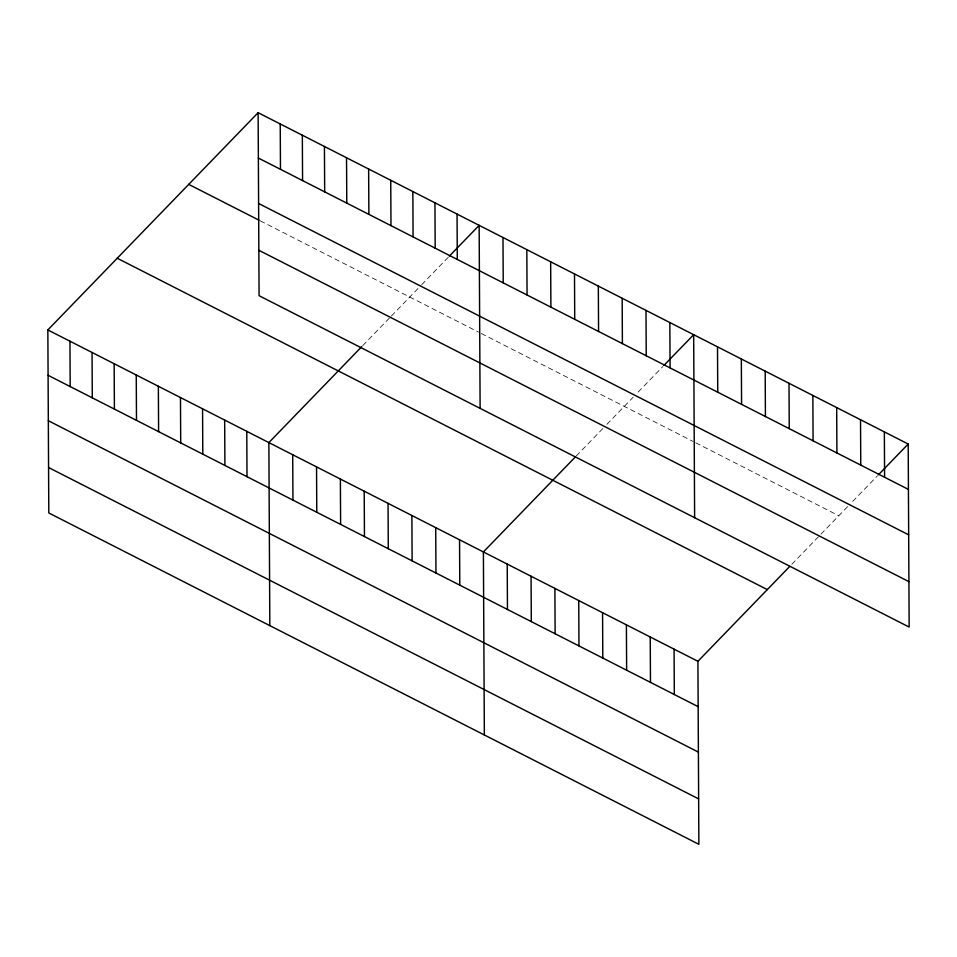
<?xml version="1.0" encoding="UTF-8"?>
<svg xmlns="http://www.w3.org/2000/svg" width="957" height="957" viewBox="0 0 957 957"><rect width="100%" height="100%" fill="white"/><g stroke="black" fill="none" stroke-linecap="round" stroke-linejoin="round"><path stroke-width="0.72" stroke-dasharray="4.79 3.59" d="M362.775 345.585L390.348 317.09M391.377 316.037L420.661 285.772M421.654 284.743L448.426 257.098M576.27 455.987L602.826 428.545M606.917 424.322L633.199 397.167M638.152 392.047L662.938 366.447M791.822 564.271L847.723 506.516M852.675 501.396L877.461 475.796M260.244 220.828L478.62 332.139M481.263 333.491L693.143 441.488M695.787 442.84L838.799 515.739"/><path stroke-width="1.44" d="M789.776 566.388L697.916 661.299L698.873 844.313L48.807 512.964L47.85 329.938L258.127 112.687L908.193 444.036L909.15 627.062L259.084 295.701L258.127 112.687M361.758 346.637L268.869 442.601L269.826 625.615M449.407 256.069L479.146 225.35L480.115 408.364M575.253 457.039L483.393 551.95L484.35 734.964M663.931 365.418L693.669 334.699L694.626 517.713M878.454 474.768L908.193 444.036M258.366 158.049L908.432 489.41M258.605 203.482L908.672 534.831M188.732 184.378L258.94 220.158M258.857 250.279L908.911 581.641M117.244 258.246L767.299 589.596M47.85 329.938L697.916 661.299M48.089 375.3L698.143 706.661M48.328 420.733L698.383 752.094M48.568 467.53L698.634 798.892M884.352 431.894L884.591 477.256M860.522 419.74L860.762 465.114M836.681 407.586L836.92 452.96M812.852 395.444L813.091 440.806M789.011 383.29L789.25 428.664M765.181 371.149L765.421 416.51M741.34 358.995L741.579 404.356M717.511 346.841L717.75 392.214M674.075 649.145L674.314 694.507M669.84 322.545L670.079 367.907M650.234 636.991L650.473 682.365M645.999 310.391L646.238 355.765M626.404 624.849L626.644 670.211M622.17 298.249L622.397 343.611M602.563 612.695L602.802 658.069M598.328 286.095L598.568 331.457M578.734 600.541L578.973 645.915M574.499 273.941L574.726 319.315M554.893 588.399L555.132 633.761M550.658 261.799L550.897 307.161M531.063 576.246L531.302 621.619M526.828 249.645L527.056 295.007M507.222 564.092L507.461 609.465M502.987 237.492L503.226 282.865M459.551 539.796L459.791 585.17M457.051 214.081L457.29 259.443M434.945 202.812L435.184 248.174M435.722 527.642L435.961 573.016M412.85 191.544L413.077 236.917M411.881 515.5L412.12 560.862M390.743 180.275L390.982 225.649M388.052 503.346L388.291 548.72M368.636 169.018L368.876 214.38M364.21 491.192L364.45 536.566M346.542 157.749L346.781 203.111M340.381 479.05L340.62 524.412M324.435 146.481L324.674 191.855M316.54 466.896L316.779 512.27M302.34 135.212L302.568 180.586M292.71 454.742L292.95 500.116M280.234 123.943L280.473 169.317M246.774 431.332L247.002 476.694M224.668 420.063L224.907 465.437M202.561 408.795L202.8 454.168M180.466 397.538L180.706 442.9M158.36 386.269L158.599 431.631M136.253 375L136.492 420.374M114.158 363.732L114.397 409.106M92.051 352.463L92.291 397.837M69.957 341.206L70.184 386.568"/></g></svg>
